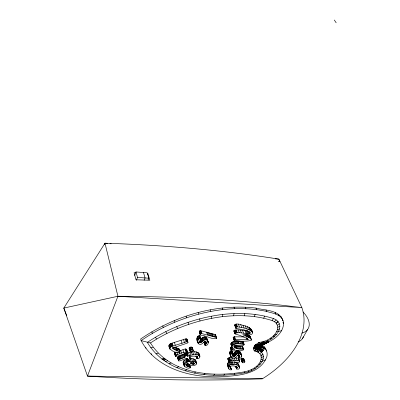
<?xml version="1.0" encoding="UTF-8"?>
<svg xmlns="http://www.w3.org/2000/svg" width="400" height="400" viewBox="0 0 400 400"><rect width="100%" height="100%" fill="white"/><g stroke="black" fill="none" stroke-linecap="round" stroke-linejoin="round"><path stroke-width="0.6" d="M254.245 348.55C256.295 349.635 259.09 348.64 259.9 346.425L268.47 342.02A23.37 14.615 -22.9 0 0 279.475 333.75C282.72 329.74 285.025 323.98 282.385 319.075C277.645 309.655 264.785 310.535 255.985 308.08C215.455 303.44 174.06 316.115 140.69 338.98L141.115 340.625L150.485 342.96C169.8 374.035 211.955 377.83 244.815 371.755C252.31 370.245 262.93 364.53 260.97 355.445C259.77 352.945 257.085 351.3 254.385 351L253.55 349.56L253.325 347.875C255.02 351.105 261.825 348.035 259.905 344.625M241.68 355.54L240.63 354.115L239.29 353.36L238.25 350.58C241.375 351.395 243.785 358.795 239.06 358.22L239.84 356.505L239.02 355.15L238.22 354.815C236.51 355.86 235.715 358.925 233.165 358.325C230.31 357.795 228.06 351.795 231.335 350.455M239.29 353.36C236.4 352.615 235.635 356.65 233.375 356.89C231.765 355.995 234.035 353.465 232.35 353.25C232.565 351.6 228.585 347.765 231.535 346.965L232.56 349.755L234.86 349.36L232.07 347.485L230.885 343.71C233.31 339.645 239.255 341.145 242.975 341.645C247.47 349.31 236.615 343.21 234.095 346.385C235.625 349.78 240.545 348.7 243.605 349.195L243.68 349.645C240.685 352.025 235.335 350.125 231.615 351.11L231.645 350.23L232.56 349.755M230.99 356.575L229.735 352.015M283.06 320.595C280.46 313.995 272.49 313.265 266.63 311.43C252.275 308.24 237.43 308.005 222.85 309.565C193.62 313.115 165.325 323.865 141.115 340.625C156.42 369.285 191.92 378.22 222.16 376.67C238.05 375.725 259.985 374.345 266.79 356.935A22.74 13.775 -21.7 0 0 265 348.43L259.445 347.065L259.74 350.505L258.145 352.305L258.19 348.585L257.33 347.945L255.675 345.13L254.65 345.84L253.79 347.52L254.01 348.27L254.7 348.765L256.25 348.985M232.07 347.485L230.885 343.71M184.25 353.9L184.92 357.185L179.31 359.445L178.53 360.115L178.56 360.825L179.84 360.91L186.34 358.295L188.7 360.005L189.915 359.91L190.67 359.26L189.775 356.405M255.675 345.13L258.05 344.555C258.07 346.07 257.545 349.665 255.36 348.8L255.53 349.235M206.125 343.94L206.12 342.32L205.24 341.29C203.23 342.06 201.89 345.295 199.32 344.245C196.655 342.86 195.415 336.51 199.19 335.625C202.315 337.39 199.4 340.385 199.965 342.69C202.385 342.78 204.505 337.915 207.295 340.335C209.425 342.02 207.765 346.66 204.975 345.22L203.975 342.165L205.17 341.105L206.125 343.94L204.975 345.22M200.72 338.865L200.13 338.465C198.085 338.755 197.36 341.165 197.975 342.92M201.395 342.36L200.455 339.52C204.45 334.58 207.625 337.395 208.085 342.695M238.545 365.085C238.62 362.94 235.755 362.355 234.155 361.9L235.165 364.685C239.125 363.95 241.74 370.425 236.585 369.005L235.58 366.22L236.695 368.68M240.735 353.73L240.64 352.765M150.485 342.96C172.05 328.735 197.025 319.87 222.625 316.615L222.78 314.43C239.725 312.595 257.185 313.195 273.475 318.565C276.845 319.69 279.77 322.555 279.855 326.27C279.51 333.35 273.25 338.305 267.37 341.195L260.31 346.205L260.135 345.775M186.105 359.52L186.435 359.015L187.805 358.755L188.69 361.62L189.045 361.75C191.465 361.51 195.22 360.71 196.555 363.355L196.495 364.03C194.46 366.885 190.2 365.66 188.09 363.5L186.34 364.32L186.12 365.245L186.425 365.745L187.77 366.6L190.15 367.195L190.675 367.73C187.065 369.745 182.895 365.87 183.12 362.06L183.83 360.74L186.105 359.52L186.98 362.385L184.705 363.605L183.985 364.93M186.98 362.385L186.125 359.285M222.78 314.43C195.945 317.8 169.815 327.28 147.35 342.395C166.77 374.99 210.565 379.145 244.525 372.79C253.89 372.07 271.97 358.295 258.77 349.995M259.94 342.43L258.975 344.355L263.985 341.42L264.06 342.455L260.31 346.205L267.75 341.08L264.06 342.455L260.075 345.055C258.59 343.585 256.165 344.385 254.635 345.4L258.94 342.435C266.495 341.585 274.835 337.195 277.465 329.615C278.705 325.665 275.955 321.655 272.125 320.575C256.21 315.37 239.165 314.81 222.625 316.615M233.615 315.74L234.035 313.545M215.53 335.71L215.66 335.04L215.24 334.53L200.78 330.725C197.995 330.49 199.975 333.945 200.425 335.12C205.79 335.22 211.54 339.69 216.52 338.53L216.65 337.855L215.53 334.755M256.74 351.69L257.315 348.955L257.145 348.52L256.875 348.84C258.55 348.47 259.895 347.175 260.135 345.47M169.055 345.36L169.46 344.335L171.645 343.26L185.22 339.015L186.745 338.945L188.04 342.36L187.475 343.07L172.425 348.115L174.185 349.435L179.985 352.015C177 354.375 167.82 349.61 169.055 345.36L169.835 348.99M169.9 348.25L170.305 347.225L172.5 346.145L186.7 341.74L187.645 341.81L188.04 342.36M216.65 337.855L216.235 337.345L201.625 333.545L200.405 333.94L200.425 335.12M258.05 344.555L259.04 344.78C258.66 346.655 257.305 348.78 255.2 348.855L254.95 348.46L256.145 349.015M257.935 348.575L259.94 346.025L259.725 345.28L259.04 344.78M254.65 345.84C255.54 346.86 258.19 349.395 259.125 347.36M244.525 372.79L244.815 371.755M199.845 356.45C196.85 352.635 191.215 355.365 187.4 356.17L186.135 352.975L186.515 353.305C190.31 352.485 195.09 350.16 198.58 353.045C200.725 354.845 200.265 359.795 196.865 358.685L195.955 355.835L196.99 358.29M179.66 350.83C183.07 350.165 187.46 346.25 187.435 352.625L187.07 353.07L175.59 356.69L174.395 353.325L174.785 352.6L176.37 351.91M178.42 360.485L177.565 357.605L178.45 356.57L183.855 354.425L184.06 353.715L185.035 356.925M244.2 315.72L244.87 313.54M229.71 366.14C229.465 367.68 231.555 368.595 231.37 369.875C228.585 370.645 227.96 366.55 227.3 364.82C226.925 362.995 229.075 361.97 230.56 361.76L231.56 364.55L235.165 364.685M231.56 364.55C229.67 364.675 227.22 366.51 228.665 368.555M192.265 347.795C192.215 346.485 189.42 347.005 189.09 348.19L190.09 351.33L191.43 351.825L192.995 351.225C194.04 349.35 190.355 349.63 189.99 351.055L190.09 351.33M104.445 244.735L104.98 243.21A988.31 363.225 -11.8 0 1 278.915 259.145L301.86 307.615C304.765 315.48 304.59 324.13 302.365 332.14A88.905 55.83 -20.7 0 1 288.02 357.395C280.645 365.81 271.88 372.9 262.39 378.79C204.085 381.125 145.67 380.02 87.465 376.08L63.805 308.075L104.98 243.21L107.465 243.44M238.56 359.05L238.305 358.14L234.665 357.93M239.675 361.235L239.185 360.885L233.315 360.58L232.305 357.79L229.205 357.67L227.74 358.74L228.915 361.84L238.83 362.38L239.41 362.08L239.675 361.235L238.645 358.455M104.98 243.21L117.92 296.265L87.465 376.08L262.39 378.79M179.035 349.35L178.88 348.815L174.49 347.07L175.35 349.955M134.64 275.42L135.99 271.955L147.245 272.82L148.81 278.2L148.115 279.925M136.36 280.32L137.495 277.425L135.99 271.955M144.14 280.285L145.06 277.98L143.505 272.53M147.325 274.355L147.79 273.195L149.83 280.21L136.005 279.795L134.08 272.735L135.86 272.79M235.12 325.7L234.595 325.08C237.09 322.185 242.16 325.66 245.29 325.905C248.74 326.88 252.435 329.015 252.675 333.05L251.835 334.205L250.155 334.82L242.765 334.73L249.745 337.925L251.375 339.47L251.24 340.38C245.9 341.685 239.745 341.23 234.29 340.755L233.135 337.555L234.135 336.795L244.31 336.925M254.25 316.55L255.15 314.4M234.29 340.755L234.355 340.065L235.6 339.465L248.42 339.535L244.875 337.41L239.195 335.165L235.22 334.055L233.9 330.84C237.545 328.39 243.235 331.37 247.585 330.64L248.675 333.41L249.975 333.255L250.18 332.775C246.4 329.27 240.435 329.645 235.755 328.265L234.595 325.08M234.99 333.865L234.95 333.625C238.605 331.17 244.31 334.145 248.675 333.41M230.745 354.805L231.345 353.855L232.35 353.25M259.725 345.28C258.905 347.47 256.31 349.055 254.01 348.27M231.905 346.5C234.375 342.46 240.26 343.885 244.035 344.42M236.585 369.005L237.255 367.64L236.85 366.53M233.315 360.58C231.945 360.63 229.2 359.76 228.765 361.725M241.055 359.025L242.14 358.23L243.67 358.575L244.865 361.895L243.97 362.74L242.525 362.75L241.055 359.025L242.24 362.48M234.19 374.36L234.75 373.275M242.085 361.8L242.7 361.18L243.59 360.985L244.71 361.345L244.865 361.895M239.06 358.22L237.92 355.26L238.375 354.675L239.405 357.455M263.645 318.195L264.755 316.1M257.95 344.295L258.94 342.435M230.375 367.085L230.125 366.16L231.17 369.315M194.25 363.94L194.255 363.37L193.535 362.96L190.23 362.94C191.23 363.835 192.97 364.855 194.25 363.94L193.89 362.8M255.33 351.075L256.405 349.175L254.385 351M302.33 338.8L307.655 329.48M250.15 337.62L250.29 336.705L249.915 336.155L247.985 334.76L249.07 337.525M272.125 320.575L273.475 318.565M259.04 347.705L259.615 346.85M223.845 375.195L224.61 374.095M184.95 356.195L186.04 355.57L187.02 355.84M233.61 356.965L232.595 354.175C234.51 353.615 234.94 350.76 237.21 350.595L238.245 353.38M196.865 358.685L197.765 356.915C195.91 355.51 185.375 355.84 190.67 359.26M187.395 352.375C185.035 351.3 177.2 354.14 175.245 356.21L175.385 356.57M258.77 348.005L259.31 347.36L259.31 346.105C257.815 344.83 254.97 345.96 254.655 347.865L254.785 348.45M213.695 375.27L214.67 374.16M274.545 321.735L276.19 319.875M277.91 321.41L276.27 323.265L278.165 321.635M261.36 350.8L261.915 351.885L261.465 351.915L259.62 347.495L265 348.43L262.555 346.405L261.935 344.87L264.38 346.895L265 348.43L259.87 353.705M261.045 356.185L262.97 354.12L260.97 355.445M258.055 348.41L258.805 347.655L259.74 350.505L258.19 348.585M252.62 332.54L250.105 330.26L244.105 327.995L237.525 326.805L236.14 327.145L235.755 328.265M203.83 374.57L205.005 373.465M187 362.15L188.69 361.62M260.31 345.595L264.06 342.455L259.62 344.635L259.45 344.205M186.185 350.205L186.505 349.51M194.34 373.08L195.72 371.995M253.79 347.52C255.52 348.325 257.835 348.32 259.435 347.26L259.435 345.92C257.83 344.55 254.775 345.76 254.435 347.81L255.105 348.835L256.235 348.745L255.69 348.985M259.62 344.635L263.985 341.42M261.375 357.865L263.465 356.42M267.165 340.165L268.47 342.02L260.31 346.205L267.795 341.145L261.785 344.795M185.325 370.795L186.9 369.75M277.355 325.145L279.4 323.8M267.025 342.09L268.085 341.52L260.31 346.205L267.895 341.27L266.875 341.86M261.42 345.445L259.9 346.425L260.075 346.855M260.31 346.205L267.99 341.395L266.96 341.97M261.775 344.785L263.27 343.86M264.265 343.24L267.75 341.08M176.885 367.725L178.645 366.735M277.76 327.295L279.855 326.27M265.61 359.83L260.195 362.04M169.11 363.87L171.05 362.95M264.025 344.025L268.47 342.02L265.645 343.14M165.62 361.575L167.64 360.7M163.86 360.42L165.925 359.565M162.98 359.835L165.065 358.995M162.54 359.545L164.635 358.71M162.32 359.4L164.42 358.57L162.095 359.255M261.15 359.68L263.18 358.915M277.465 329.615L279.515 328.93M155.94 353.9L158.2 353.175M161.96 359.14L164.2 358.425M281.545 330.735L276.62 331.82M255.135 349.035L256.235 348.745L255.36 348.8M150.735 347.845L153.125 347.24M117.92 296.265L301.86 307.615L288.48 305.985A1056.52 352.53 -12.7 0 0 117.92 296.265L63.805 308.075L66.67 315.48M255.195 348.885L256.235 348.745M256.035 349.04L257.07 348.9M255.775 349L256.925 348.865M255.87 349.015L256.98 348.89M258.74 364.09L260.39 364.04M196.555 363.355C196.645 359.71 193.425 358.025 190.235 358.64L191.125 361.495M235.725 348.15L234.695 345.36L237.09 346.06L242.555 346.425L243.605 349.195M258.095 347.54L259.035 347.57M274.945 334.285L276.56 334.355M148.81 278.2L137.495 277.425M174.74 353.805L175.005 353.83M278.165 261.315L280.02 261.485M109.95 243.665L111.195 243.78M275.21 258.805L278.915 259.145M256.67 366.19L258.015 366.44M187.77 366.6L186.895 363.74L189.76 364.6L190.675 367.73M227.74 358.74L228.115 359.105M265 348.43L259.9 346.425L262.555 346.405L260.935 345.685M199.48 332.275L199.83 332.455M254.14 368.075L255.12 368.6M204.025 342.385L205.27 345.385M270.125 338.52L271.09 339.13L271.005 337.785M254 346.67C255.45 347.82 257.705 348.525 259.175 347.015L259.035 346.525C257.785 345.455 255.4 346.4 255.135 347.995L255.73 348.815L257.16 348.86L257.31 347.42L256.86 344.7M261.915 351.885L259.62 347.495L263.355 350.27L262.49 349.56M189.5 348.705L189.09 348.19M273.165 336.13L274.09 336.88L274.08 335.18M233.94 331.075L235.01 333.495M261.52 350.595L262.125 351.655L259.62 347.495L262.945 350.73L262.135 349.9M227.985 366.245L228.395 366.69M155.29 337.295L156.715 338.965M237.255 367.64C235.64 365.875 232.405 365.285 230.275 366.39L230.265 367.77M259.62 347.495L262.535 351.195L261.825 350.245M251.27 369.665L251.83 370.42M334.305 20L336.195 22.825M165.73 331.615L166.915 333.415M168.995 346.1L169.265 346.53M229.98 353.785L231.46 357.415M197.045 340.07L197.46 340.925M176.71 326.595L177.63 328.52M183.12 362.06L184.575 366.38M280.86 316.36L281.53 317.88M282.94 322.16L283.61 323.68M278.41 314.15L279.08 315.67M275.14 312.545L275.81 314.07M265.975 309.895L266.63 311.43M241.06 359.36L242.525 362.75M255.985 308.08L256.625 309.62M177.565 357.605L178.56 360.825M254.95 348.46L255.105 348.835M245.28 307.135L245.9 308.685M227.3 364.82L227.68 365.76M251.19 329.235L252.29 332M252.455 332.5L251.52 329.775M250.685 328.705L251.785 331.47M250.09 328.215L251.19 330.98M249.495 327.8L250.595 330.565M249.01 327.495L250.105 330.26M249.755 331.99L250.195 333.1M247.335 326.67L248.425 329.44M249.32 331.595L249.975 333.255M248.59 331.14L249.465 333.35M250.29 336.705L251.375 339.47M249.915 336.155L251.445 340.02M249.34 335.63L250.425 338.395M245.29 325.905L246.375 328.675M248.66 335.16L249.745 337.925M246.68 330.64L247.77 333.41M247.42 334.46L248.5 337.225M245.77 330.61L246.85 333.38M247.175 334.335L248.255 337.105M243.02 325.22L244.105 327.995M246.695 334.565L247.555 336.78M260.85 350.33L261.465 351.915M244.955 330.575L246.035 333.345M247.57 338.57L248 339.68M245.95 334.685L246.595 336.345M247.11 338.07L247.755 339.73M246.86 338.085L247.505 339.745M246.355 337.525L247.215 339.74M245.07 334.76L245.5 335.87M233.99 307.1L234.595 308.665M240.69 324.65L241.765 327.43M242.53 330.42L243.605 333.195M174.395 353.325L174.535 353.685M238.445 324.24L239.515 327.02M240.325 330.26L241.395 333.04M230.87 344.235L231.045 344.695M236.46 324.02L237.525 326.805M260.775 350.55L261.22 351.715M242.885 341.525L244.05 344.51M242.69 341.42L243.975 344.735M235.975 324.035L237.04 326.82M238.24 330.11L239.3 332.895M242.38 341.36L243.44 344.135M235.5 324.145L236.56 326.93M241.765 341.325L242.82 344.1M235.08 324.355L236.14 327.145M234.765 324.67L236.18 328.485M240.915 341.27L241.97 344.05M242.625 346.87L243.68 349.645M236.175 329.99L237.23 332.775M242.9 348.37L243.53 350.035M241.97 346.295L243.025 349.075M235.655 329.97L236.71 332.755M239.76 341.195L240.81 343.975M235.095 330L236.15 332.79M234.68 330.085L235.73 332.875M234.325 330.24L235.375 333.03M240.43 346.285L241.475 349.06M238.23 341.11L239.275 343.89M234.055 330.485L235.105 333.275M233.9 330.84L234.95 333.625M237.6 341.06L238.645 343.845M239.53 346.26L240.575 349.04M243.67 358.575L244.835 361.64M236.845 341.01L237.89 343.795M243.705 359.305L244.745 362.075M243.12 358.28L244.16 361.055M238.34 346.195L239.38 348.98M234.555 336.68L235.6 339.465M240.395 352.34L241.8 355.995M242.555 358.215L243.59 360.985M236.005 341L237.045 343.785M240.045 351.915L241.77 356.505M242.365 358.21L243.4 360.985M234.135 336.795L235.18 339.585M239.59 351.335L240.63 354.115M242.14 358.23L243.175 361.005M241.965 358.265L243 361.04M238.96 350.87L240 353.65M233.685 337.005L234.725 339.795M237.09 346.06L238.13 348.845M241.665 358.405L242.7 361.18M235.12 341.065L236.16 343.85M233.315 337.275L234.355 340.065M241.21 358.72L242.245 361.495M222.265 307.99L222.85 309.565M233.135 337.555L234.175 340.345M234.315 341.215L235.355 344M236.01 345.835L237.045 348.62M239.26 354.905L239.675 356.02M237.575 350.53L238.605 353.31M239.22 354.835L239.84 356.505M239.225 355.27L239.845 356.935M235.515 345.685L236.55 348.47M238.65 354.435L239.68 357.215M233.505 341.46L234.54 344.25M236.865 350.695L237.895 353.48M238.095 354.93L239.125 357.71M232.715 341.825L233.75 344.615M234.265 346L234.885 347.675M236.125 350.995L237.155 353.775M238.5 358.25L239.685 361.55M233.845 345.955L234.26 347.075M238.305 358.14L239.335 360.92M238.16 358.105L239.585 361.83M235.525 351.385L236.555 354.17M231.975 342.31L233.005 345.105M231.635 342.625L232.665 345.415M235.045 351.825L236.07 354.61M231.29 343.02L232.32 345.815M234.665 352.295L235.69 355.08M232.395 347.13L232.805 348.245M234.44 352.6L235.46 355.385M231.02 343.41L232.045 346.205M238.425 364.155L239.445 366.935M236.17 358.01L237.19 360.795M238.575 364.585L239.595 367.365M234.085 353.09L235.105 355.875M237.995 363.61L239.565 367.865M237.41 363.13L238.43 365.91M231.2 347.04L232.22 349.835M233.68 353.58L234.7 356.37M230.88 347.185L231.9 349.98M232.23 351.255L233.105 353.64M233.255 353.975L234.275 356.765M232.05 351.12L232.865 353.355M230.625 347.44L231.645 350.23M232.16 351.665L232.77 353.34M231.595 350.47L232.615 353.265M232.84 354.165L233.855 356.955M235.915 362.38L236.925 365.16M230.47 347.84L231.615 351.11M234.37 358.455L235.18 360.685M232.56 354.66L233.375 356.89M232.565 355.01L233.175 356.685M230.825 350.66L231.84 353.45M236.715 366.695L237.12 367.81M236.56 366.85L236.965 367.965M235.885 366.06L236.695 368.285M230.33 351.06L231.345 353.855M235.725 366.4L236.53 368.625M229.94 351.55L230.95 354.345M229.725 352.88L230.735 355.67M232.345 361.695L233.35 364.48M230.76 357.71L231.77 360.5M231.42 361.69L232.425 364.48M229.415 357.655L230.42 360.45M229.315 357.655L230.315 360.45M229.205 357.67L230.205 360.46M228.765 357.785L229.765 360.58M228.31 358.015L229.31 360.81M229.65 361.96L230.65 364.75M228.485 359.69L229.085 361.37M227.94 358.34L228.935 361.135M228.315 359.665L228.915 361.345M227.92 359.045L228.915 361.84M210.26 309.81L210.82 311.39M230.335 366.415L231.505 369.635M228.84 362.29L229.835 365.085M230.09 366.45L230.885 368.685M229.75 366.01L230.545 368.245M228.13 362.77L229.125 365.565M227.53 363.415L228.52 366.21M227.37 363.7L228.36 366.495M227.28 363.975L228.97 369.04M215.24 334.53L216.235 337.345M215.725 336.275L216.52 338.53M213.77 334.165L214.755 336.985M212.385 333.775L213.37 336.6M211.645 333.55L212.625 336.375M210.7 333.265L211.68 336.09M209.645 332.95L210.62 335.775M208.55 332.63L209.525 335.46M207.5 332.335L208.47 335.165M206.56 332.095L207.53 334.93M198.135 312.54L198.675 314.13M206.79 338.13L208.205 342.22M207.345 339.905L208.305 342.74M206.335 337.5L207.295 340.335M205.75 337.05L206.71 339.885M205.12 336.865L206.075 339.7M204.75 336.87L205.71 339.71M204.39 336.915L205.35 339.755M205.74 341.19L206.12 342.32M205.675 341.195L206.25 342.895M205.49 341.195L206.25 343.46M203.59 337.11L204.545 339.945M204.925 341.385L205.88 344.22M204.59 341.6L205.54 344.435M200.78 330.725L201.735 333.565M200.675 330.705L201.625 333.545M202.9 337.43L203.85 340.265M200.56 330.695L201.515 333.535M204.245 341.83L205.195 344.67M203.975 342.165L204.925 345M200.125 330.74L201.075 333.58M202.305 337.83L203.255 340.67M199.695 330.9L200.645 333.74M199.46 331.095L200.405 333.94M201.795 338.275L202.74 341.115M199.295 331.375L200.245 334.215M199.225 331.685L200.23 334.85M201.485 338.575L202.43 341.415M200.99 339.045L201.935 341.89M199.645 335.835L200.725 339.04M199.43 335.69L200.45 338.605M199.77 337.025L200.525 339.3M199.19 335.625L200.13 338.465M198.64 335.75L199.58 338.595M199.925 339.875L200.865 342.72M199.845 341.145L200.41 342.85M198.04 336.105L198.98 338.95M199.795 341.68L200.17 342.815M199.465 341.29L199.965 342.69M197.515 336.575L198.45 339.42M197.175 337.05L198.11 339.895M259.365 349.365L259.74 350.505L259.64 349.355M196.895 338.005L197.83 340.85M197.64 341.065L198.575 343.915M196.855 339.055L198.395 343.77M188.065 322.32L188.72 324.34M198.58 353.045L199.93 356.99M198.135 352.615L199.055 355.46M186.065 316.155L186.58 317.755M197.585 352.28L198.505 355.125M196.225 351.845L197.145 354.695M197.23 356.31L197.595 357.445M196.71 356.025L197.26 357.735M194.595 351.68L195.505 354.53M192.305 347.41L193.245 350.44M192.04 347.24L193.175 350.65M191.64 347.08L192.545 349.935M192.79 351.73L193.695 354.585M195.27 359.79L196.175 362.64M195.77 361.75L196.495 364.03M194.855 359.405L195.76 362.255M190.775 347.1L191.68 349.955M194.335 359.115L195.235 361.965M190.095 347.285L191 350.145M189.89 347.36L190.79 350.22M191.405 351.98L192.31 354.835M189.66 347.465L190.56 350.325M189.505 347.56L190.405 350.42M193.065 358.745L193.965 361.6M186.745 338.945L187.645 341.81M187.495 341.575L187.035 339.155M189.305 347.785L190.205 350.645M189.68 349.275L190.22 350.995M186.32 338.85L187.22 341.715M193.475 362.4L194.015 364.11M193.375 362.455L193.91 364.165M193.265 362.495L193.8 364.205M185.8 338.875L186.7 341.74M189.96 352.355L190.855 355.215M191.645 358.61L192.54 361.465M185.22 339.015L186.115 341.88M192.465 362.59L193 364.3M188.55 352.79L189.44 355.65M191.565 362.405L192.1 364.115M189.83 356.99L190.585 359.515M189.655 357.21L190.01 358.35M189.27 356.905L189.625 358.05M190.8 362.515L191.155 363.66M183.585 339.675L184.475 342.545M186.365 349.275L187.435 352.625M186.62 350.57L187.33 352.865M186.065 349.055L186.955 351.92M187.28 353.21L188.17 356.075M189.365 359.9L189.9 361.615M185.725 348.97L186.61 351.835M186.85 353.34L187.74 356.2M185.415 348.97L186.3 351.835M185.22 349.005L186.11 351.87M186.515 353.305L187.4 356.17M188.34 359.46L189.045 361.75M185.72 352.715L186.605 355.58M189.27 364.34L190.15 367.195M187.38 358.735L188.265 361.595M185.33 353.28L186.04 355.57M186.915 358.82L187.795 361.68M188.45 364.145L189.33 367.005M181.105 340.49L181.985 343.365M186.435 359.015L187.315 361.88M184.685 353.5L185.39 355.795M187.69 363.985L188.565 366.845M174.22 320.605L174.715 322.22M184.39 353.695L185.09 355.99M182.98 349.75L183.86 352.62M184.04 354.32L184.92 357.185M183.855 354.425L184.73 357.295M186.33 363.96L187.03 366.25M183.27 354.7L184.145 357.57M184.855 360.055L185.73 362.92M185.9 364.03L186.425 365.745M185.77 364.1L186.12 365.245M182.49 355.03L183.36 357.9M180.715 350.49L181.585 353.365M183.83 360.74L184.705 363.605M181.61 355.38L182.48 358.25M183.295 361.415L184.16 364.285M260.405 350.25L260.725 351.31M179.115 349.14L179.985 352.015M183.205 362.645L184.3 366.01M179.03 348.92L179.9 351.8M178.88 348.815L179.9 352.23M178.645 348.705L179.515 351.58M180.75 355.715L181.615 358.585M178.955 352.32L179.475 354.045M180.015 355.985L180.88 358.86M177.325 348.185L178.19 351.065M179.525 356.155L180.385 359.03M176.565 347.885L177.425 350.765M178.895 356.37L179.755 359.25M174.44 342.445L175.305 345.33M176.08 347.695L176.94 350.575M178.45 356.57L179.31 359.445M175.61 347.515L176.47 350.4M177.04 352.315L177.73 354.62M177.985 356.885L178.84 359.76M177.675 357.24L178.79 360.965M279.08 259.7L279.575 261.38M175.375 352.245L176.23 355.13M175.26 352.29L176.115 355.17M175.16 352.34L176.01 355.225M173.5 347.13L174.185 349.435M172.16 343.095L173.015 345.985M174.785 352.6L175.64 355.485M171.645 343.26L172.5 346.145M174.505 352.945L175.59 356.69M172.64 347.15L173.15 348.88M171.075 343.47L171.925 346.36M170.53 343.69L171.38 346.58M170.09 343.9L170.935 346.79M169.46 344.335L170.305 347.225M169.17 344.85L170.01 347.74M168.96 345.74L170.11 349.42M162.775 325.835L163.25 327.46M151.89 331.765L152.34 333.4M151.135 353.535L151.425 354.625M145.675 347.24L145.96 348.33M257.315 348.955L258.145 352.305M199.635 318.84L200.02 320.94M282.385 319.075L282.665 320.62M198.925 353.605L199.01 354.15M248.175 370.895L248.285 371.83M211.265 316.2L211.375 318.355M303.015 311.99A21.83 13.155 29.7 0 1 301.77 333.125M303.425 336.745A21.64 13.285 29.9 0 1 298.135 341.95M264.38 346.895A22.7 13.785 -21.7 0 1 266.41 351.1M255.965 347.7L255.965 348.42L256.72 348.74L257.785 348.48L258.635 347.41L257.785 346.75L256.715 347.01L255.965 347.7M256.655 347.875L257.04 348.4L258.015 347.725L257.58 347.39L256.655 347.875"/></g></svg>
